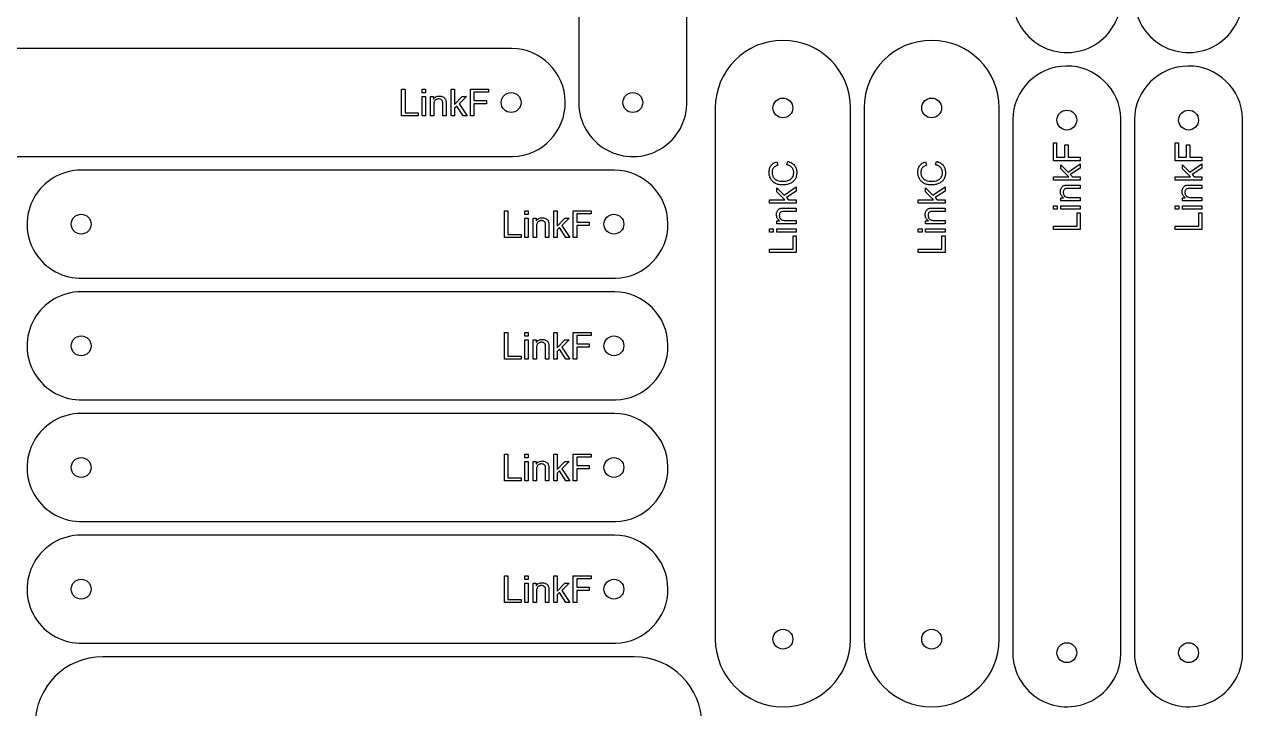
# Model space of a CAD drawing. Header units: millimetres. Extents: x 18 to 1181, y 18 to 1181.
# Drawn here: x 617 to 1157, y 319 to 623 of the extents above; entities that cross this region are included whole.
import ezdxf

# ---------------------------------------------------------------- set-up
doc = ezdxf.new("R2010")
doc.units = ezdxf.units.MM
doc.layers.add('cut', color=5, linetype='Continuous', true_color=0x0000ff)
doc.layers.add('line engraving', color=1, linetype='Continuous', true_color=0xff0000)

msp = doc.modelspace()

# ---------------------------------------------------------------- linework, layer by layer
at = {"layer": 'cut', "color": 5, "true_color": 0x0000ff}
for points in [[(1055.4, 634.2, 1.015779), (1103.39, 634.95), (1103.39, 871.33, 0.980982), (1055.4, 870.8)], [(1109.4, 634.2, 1.015779), (1157.39, 634.95), (1157.39, 871.33, 0.980982), (1109.4, 870.8)], [(862.8, 588, 1.015779), (910.79, 588.75), (910.79, 825.13, 0.980982), (862.8, 824.6)], [(596.4, 612, 1.015779), (597.15, 564.01), (833.53, 564.01, 0.980982), (833, 612)], [(983.4, 585.6, 1), (923.4, 585.6), (923.4, 349.8, 1), (983.4, 349.8)], [(1049.4, 585.6, 1), (989.4, 585.6), (989.4, 349.8, 1), (1049.4, 349.8)], [(1055.4, 343.8, 1.015779), (1103.39, 344.55), (1103.39, 580.93, 0.980982), (1055.4, 580.4)], [(1109.4, 343.8, 1.015779), (1157.39, 344.55), (1157.39, 580.93, 0.980982), (1109.4, 580.4)], [(642, 558, 1.015779), (642.75, 510.01), (879.13, 510.01, 0.980982), (878.6, 558)], [(642, 504, 1.015779), (642.75, 456.01), (879.13, 456.01, 0.980982), (878.6, 504)], [(642, 450, 1.015779), (642.75, 402.01), (879.13, 402.01, 0.980982), (878.6, 450)], [(642, 396, 1.015779), (642.75, 348.01), (879.13, 348.01, 0.980982), (878.6, 396)], [(887.4, 282, 1), (887.4, 342), (651.6, 342, 1), (651.6, 282)]]:
    msp.add_lwpolyline(points, format="xyb", close=True, dxfattribs=at)
for centre in [(832.8, 588), (886.8, 588), (953.4, 585.6), (1019.4, 585.6), (1079.4, 580.2), (1133.4, 580.2), (642, 534), (878.4, 534), (642, 480), (878.4, 480), (642, 426), (878.4, 426), (642, 372), (878.4, 372), (953.4, 349.8), (1019.4, 349.8), (1079.4, 343.8), (1133.4, 343.8)]:
    msp.add_circle(centre, 4.4, dxfattribs=at)
at = {"layer": 'line engraving', "color": 1, "true_color": 0xff0000}
for points in [[(784.21, 582.07), (784.21, 593.93), (785.77, 593.93), (785.77, 583.47), (791.62, 583.47), (791.62, 582.07), (784.21, 582.07)], [(793.31, 592.26), (793.31, 593.93), (794.76, 593.93), (794.76, 592.26), (793.31, 592.26)], [(793.31, 582.07), (793.31, 590.66), (794.76, 590.66), (794.76, 582.07), (793.31, 582.07)], [(796.98, 582.07), (796.98, 590.66), (798.29, 590.66), (798.29, 589.44), (798.54, 589.77), (798.82, 590.06), (799.12, 590.3), (799.45, 590.5), (799.8, 590.66), (800.18, 590.77), (800.59, 590.83), (801.02, 590.86), (801.4, 590.84), (801.77, 590.79), (802.12, 590.7), (802.45, 590.58), (802.76, 590.43), (803.02, 590.25), (803.24, 590.06), (803.43, 589.84), (803.58, 589.61), (803.7, 589.35), (803.8, 589.07), (803.88, 588.77), (803.91, 588.53), (803.94, 588.21), (803.96, 587.82), (803.96, 587.35), (803.96, 582.07), (802.5, 582.07), (802.5, 587.3), (802.49, 587.71), (802.46, 588.07), (802.41, 588.38), (802.33, 588.63), (802.23, 588.84), (802.1, 589.02), (801.93, 589.19), (801.73, 589.33), (801.51, 589.45), (801.26, 589.53), (801, 589.58), (800.72, 589.59), (800.49, 589.58), (800.27, 589.56), (800.05, 589.51), (799.85, 589.45), (799.65, 589.36), (799.46, 589.26), (799.28, 589.14), (799.11, 589), (798.95, 588.84), (798.82, 588.64), (798.7, 588.41), (798.6, 588.15), (798.53, 587.85), (798.48, 587.52), (798.45, 587.16), (798.44, 586.76), (798.44, 582.07), (796.98, 582.07)], [(806.2, 582.07), (806.2, 593.93), (807.66, 593.93), (807.66, 587.17), (811.1, 590.66), (812.99, 590.66), (809.7, 587.47), (813.32, 582.07), (811.52, 582.07), (808.68, 586.46), (807.66, 585.48), (807.66, 582.07), (806.2, 582.07)], [(814.74, 582.07), (814.74, 593.93), (822.74, 593.93), (822.74, 592.53), (816.31, 592.53), (816.31, 588.86), (821.88, 588.86), (821.88, 587.46), (816.31, 587.46), (816.31, 582.07), (814.74, 582.07)], [(1085.33, 562.14), (1073.47, 562.14), (1073.47, 570.14), (1074.87, 570.14), (1074.87, 563.71), (1078.54, 563.71), (1078.54, 569.28), (1079.94, 569.28), (1079.94, 563.71), (1085.33, 563.71), (1085.33, 562.14)], [(1139.33, 562.14), (1127.47, 562.14), (1127.47, 570.14), (1128.87, 570.14), (1128.87, 563.71), (1132.54, 563.71), (1132.54, 569.28), (1133.94, 569.28), (1133.94, 563.71), (1139.33, 563.71), (1139.33, 562.14)], [(955.17, 560.32), (955.57, 561.89), (956.04, 561.76), (956.48, 561.6), (956.89, 561.41), (957.27, 561.2), (957.63, 560.97), (957.95, 560.71), (958.25, 560.43), (958.52, 560.12), (958.75, 559.79), (958.96, 559.44), (959.14, 559.08), (959.28, 558.69), (959.39, 558.29), (959.47, 557.87), (959.52, 557.44), (959.53, 556.98), (959.52, 556.52), (959.48, 556.07), (959.42, 555.65), (959.34, 555.25), (959.23, 554.87), (959.09, 554.51), (958.93, 554.18), (958.75, 553.87), (958.55, 553.57), (958.32, 553.3), (958.07, 553.05), (957.8, 552.81), (957.5, 552.59), (957.19, 552.39), (956.85, 552.2), (956.49, 552.04), (956.12, 551.89), (955.74, 551.76), (955.35, 551.66), (954.96, 551.57), (954.55, 551.5), (954.15, 551.45), (953.73, 551.42), (953.31, 551.41), (952.86, 551.42), (952.41, 551.45), (951.99, 551.51), (951.58, 551.59), (951.18, 551.69), (950.8, 551.81), (950.43, 551.95), (950.08, 552.12), (949.74, 552.3), (949.43, 552.51), (949.14, 552.73), (948.87, 552.98), (948.61, 553.24), (948.38, 553.52), (948.17, 553.82), (947.98, 554.13), (947.82, 554.46), (947.67, 554.8), (947.55, 555.15), (947.45, 555.5), (947.37, 555.87), (947.31, 556.24), (947.28, 556.62), (947.27, 557.01), (947.28, 557.44), (947.32, 557.86), (947.4, 558.26), (947.49, 558.65), (947.62, 559.01), (947.78, 559.36), (947.96, 559.69), (948.17, 560), (948.41, 560.29), (948.67, 560.56), (948.96, 560.81), (949.26, 561.03), (949.59, 561.23), (949.95, 561.41), (950.32, 561.56), (950.72, 561.69), (951.09, 560.15), (950.77, 560.04), (950.48, 559.92), (950.21, 559.79), (949.97, 559.64), (949.74, 559.49), (949.54, 559.32), (949.36, 559.14), (949.2, 558.95), (949.06, 558.75), (948.94, 558.53), (948.84, 558.3), (948.76, 558.06), (948.69, 557.81), (948.65, 557.55), (948.62, 557.27), (948.61, 556.98), (948.62, 556.64), (948.65, 556.32), (948.7, 556.01), (948.77, 555.72), (948.87, 555.44), (948.98, 555.18), (949.11, 554.93), (949.27, 554.69), (949.44, 554.47), (949.62, 554.27), (949.82, 554.08), (950.03, 553.91), (950.26, 553.76), (950.5, 553.62), (950.76, 553.5), (951.03, 553.4), (951.58, 553.24), (952.15, 553.12), (952.72, 553.05), (953.3, 553.03), (954.04, 553.06), (954.72, 553.14), (955.36, 553.28), (955.94, 553.47), (956.22, 553.59), (956.47, 553.72), (956.71, 553.87), (956.93, 554.03), (957.13, 554.21), (957.32, 554.41), (957.48, 554.62), (957.63, 554.84), (957.88, 555.31), (958.05, 555.81), (958.15, 556.32), (958.19, 556.85), (958.18, 557.18), (958.14, 557.49), (958.08, 557.79), (958, 558.07), (957.89, 558.34), (957.76, 558.6), (957.61, 558.85), (957.43, 559.09), (957.23, 559.31), (957, 559.51), (956.75, 559.69), (956.48, 559.85), (956.19, 560), (955.87, 560.13), (955.53, 560.23), (955.17, 560.32)], [(1021.17, 560.32), (1021.57, 561.89), (1022.04, 561.76), (1022.48, 561.6), (1022.89, 561.41), (1023.27, 561.2), (1023.63, 560.97), (1023.95, 560.71), (1024.25, 560.43), (1024.52, 560.12), (1024.75, 559.79), (1024.96, 559.44), (1025.14, 559.08), (1025.28, 558.69), (1025.39, 558.29), (1025.47, 557.87), (1025.52, 557.44), (1025.53, 556.98), (1025.52, 556.52), (1025.48, 556.07), (1025.42, 555.65), (1025.34, 555.25), (1025.23, 554.87), (1025.09, 554.51), (1024.93, 554.18), (1024.75, 553.87), (1024.55, 553.57), (1024.32, 553.3), (1024.07, 553.05), (1023.8, 552.81), (1023.5, 552.59), (1023.19, 552.39), (1022.85, 552.2), (1022.49, 552.04), (1022.12, 551.89), (1021.74, 551.76), (1021.35, 551.66), (1020.96, 551.57), (1020.55, 551.5), (1020.15, 551.45), (1019.73, 551.42), (1019.31, 551.41), (1018.86, 551.42), (1018.41, 551.45), (1017.99, 551.51), (1017.58, 551.59), (1017.18, 551.69), (1016.8, 551.81), (1016.43, 551.95), (1016.08, 552.12), (1015.74, 552.3), (1015.43, 552.51), (1015.14, 552.73), (1014.87, 552.98), (1014.61, 553.24), (1014.38, 553.52), (1014.17, 553.82), (1013.98, 554.13), (1013.82, 554.46), (1013.67, 554.8), (1013.55, 555.15), (1013.45, 555.5), (1013.37, 555.87), (1013.31, 556.24), (1013.28, 556.62), (1013.27, 557.01), (1013.28, 557.44), (1013.32, 557.86), (1013.4, 558.26), (1013.49, 558.65), (1013.62, 559.01), (1013.78, 559.36), (1013.96, 559.69), (1014.17, 560), (1014.41, 560.29), (1014.67, 560.56), (1014.96, 560.81), (1015.26, 561.03), (1015.59, 561.23), (1015.95, 561.41), (1016.32, 561.56), (1016.72, 561.69), (1017.09, 560.15), (1016.77, 560.04), (1016.48, 559.92), (1016.21, 559.79), (1015.97, 559.64), (1015.74, 559.49), (1015.54, 559.32), (1015.36, 559.14), (1015.2, 558.95), (1015.06, 558.75), (1014.94, 558.53), (1014.84, 558.3), (1014.76, 558.06), (1014.69, 557.81), (1014.65, 557.55), (1014.62, 557.27), (1014.61, 556.98), (1014.62, 556.64), (1014.65, 556.32), (1014.7, 556.01), (1014.77, 555.72), (1014.87, 555.44), (1014.98, 555.18), (1015.11, 554.93), (1015.27, 554.69), (1015.44, 554.47), (1015.62, 554.27), (1015.82, 554.08), (1016.03, 553.91), (1016.26, 553.76), (1016.5, 553.62), (1016.76, 553.5), (1017.03, 553.4), (1017.58, 553.24), (1018.15, 553.12), (1018.72, 553.05), (1019.3, 553.03), (1020.04, 553.06), (1020.72, 553.14), (1021.36, 553.28), (1021.94, 553.47), (1022.22, 553.59), (1022.47, 553.72), (1022.71, 553.87), (1022.93, 554.03), (1023.13, 554.21), (1023.32, 554.41), (1023.48, 554.62), (1023.63, 554.84), (1023.88, 555.31), (1024.05, 555.81), (1024.15, 556.32), (1024.19, 556.85), (1024.18, 557.18), (1024.14, 557.49), (1024.08, 557.79), (1024, 558.07), (1023.89, 558.34), (1023.76, 558.6), (1023.61, 558.85), (1023.43, 559.09), (1023.23, 559.31), (1023, 559.51), (1022.75, 559.69), (1022.48, 559.85), (1022.19, 560), (1021.87, 560.13), (1021.53, 560.23), (1021.17, 560.32)], [(1085.33, 553.6), (1073.47, 553.6), (1073.47, 555.06), (1080.23, 555.06), (1076.74, 558.5), (1076.74, 560.39), (1079.93, 557.1), (1085.33, 560.72), (1085.33, 558.92), (1080.94, 556.08), (1081.92, 555.06), (1085.33, 555.06), (1085.33, 553.6)], [(1139.33, 553.6), (1127.47, 553.6), (1127.47, 555.06), (1134.23, 555.06), (1130.74, 558.5), (1130.74, 560.39), (1133.93, 557.1), (1139.33, 560.72), (1139.33, 558.92), (1134.94, 556.08), (1135.92, 555.06), (1139.33, 555.06), (1139.33, 553.6)], [(959.33, 543.4), (947.47, 543.4), (947.47, 544.86), (954.23, 544.86), (950.74, 548.3), (950.74, 550.19), (953.93, 546.9), (959.33, 550.52), (959.33, 548.72), (954.94, 545.88), (955.92, 544.86), (959.33, 544.86), (959.33, 543.4)], [(1025.33, 543.4), (1013.47, 543.4), (1013.47, 544.86), (1020.23, 544.86), (1016.74, 548.3), (1016.74, 550.19), (1019.93, 546.9), (1025.33, 550.52), (1025.33, 548.72), (1020.94, 545.88), (1021.92, 544.86), (1025.33, 544.86), (1025.33, 543.4)], [(1085.33, 544.38), (1076.74, 544.38), (1076.74, 545.69), (1077.96, 545.69), (1077.63, 545.94), (1077.34, 546.22), (1077.1, 546.52), (1076.9, 546.85), (1076.74, 547.2), (1076.63, 547.58), (1076.57, 547.99), (1076.54, 548.42), (1076.56, 548.8), (1076.61, 549.17), (1076.7, 549.52), (1076.82, 549.85), (1076.97, 550.16), (1077.15, 550.42), (1077.34, 550.64), (1077.56, 550.83), (1077.79, 550.98), (1078.05, 551.1), (1078.33, 551.2), (1078.63, 551.28), (1078.87, 551.31), (1079.19, 551.34), (1079.58, 551.36), (1080.05, 551.36), (1085.33, 551.36), (1085.33, 549.9), (1080.1, 549.9), (1079.69, 549.89), (1079.33, 549.86), (1079.02, 549.81), (1078.77, 549.73), (1078.56, 549.63), (1078.38, 549.5), (1078.21, 549.33), (1078.07, 549.13), (1077.95, 548.91), (1077.87, 548.66), (1077.82, 548.4), (1077.81, 548.12), (1077.82, 547.89), (1077.84, 547.67), (1077.89, 547.45), (1077.95, 547.25), (1078.04, 547.05), (1078.14, 546.86), (1078.26, 546.68), (1078.4, 546.51), (1078.56, 546.35), (1078.76, 546.22), (1078.99, 546.1), (1079.25, 546), (1079.55, 545.93), (1079.88, 545.88), (1080.24, 545.85), (1080.64, 545.84), (1085.33, 545.84), (1085.33, 544.38)], [(1139.33, 544.38), (1130.74, 544.38), (1130.74, 545.69), (1131.96, 545.69), (1131.63, 545.94), (1131.34, 546.22), (1131.1, 546.52), (1130.9, 546.85), (1130.74, 547.2), (1130.63, 547.58), (1130.57, 547.99), (1130.54, 548.42), (1130.56, 548.8), (1130.61, 549.17), (1130.7, 549.52), (1130.82, 549.85), (1130.97, 550.16), (1131.15, 550.42), (1131.34, 550.64), (1131.56, 550.83), (1131.79, 550.98), (1132.05, 551.1), (1132.33, 551.2), (1132.63, 551.28), (1132.87, 551.31), (1133.19, 551.34), (1133.58, 551.36), (1134.05, 551.36), (1139.33, 551.36), (1139.33, 549.9), (1134.1, 549.9), (1133.69, 549.89), (1133.33, 549.86), (1133.02, 549.81), (1132.77, 549.73), (1132.56, 549.63), (1132.38, 549.5), (1132.21, 549.33), (1132.07, 549.13), (1131.95, 548.91), (1131.87, 548.66), (1131.82, 548.4), (1131.81, 548.12), (1131.82, 547.89), (1131.84, 547.67), (1131.89, 547.45), (1131.95, 547.25), (1132.04, 547.05), (1132.14, 546.86), (1132.26, 546.68), (1132.4, 546.51), (1132.56, 546.35), (1132.76, 546.22), (1132.99, 546.1), (1133.25, 546), (1133.55, 545.93), (1133.88, 545.88), (1134.24, 545.85), (1134.64, 545.84), (1139.33, 545.84), (1139.33, 544.38)], [(959.33, 534.18), (950.74, 534.18), (950.74, 535.49), (951.96, 535.49), (951.63, 535.74), (951.34, 536.02), (951.1, 536.32), (950.9, 536.65), (950.74, 537), (950.63, 537.38), (950.57, 537.79), (950.54, 538.22), (950.56, 538.6), (950.61, 538.97), (950.7, 539.32), (950.82, 539.65), (950.97, 539.96), (951.15, 540.22), (951.34, 540.44), (951.56, 540.63), (951.79, 540.78), (952.05, 540.9), (952.33, 541), (952.63, 541.08), (952.87, 541.12), (953.19, 541.14), (953.58, 541.16), (954.05, 541.16), (959.33, 541.16), (959.33, 539.7), (954.1, 539.7), (953.69, 539.69), (953.33, 539.66), (953.02, 539.61), (952.77, 539.53), (952.56, 539.43), (952.38, 539.3), (952.21, 539.13), (952.07, 538.93), (951.95, 538.71), (951.87, 538.46), (951.82, 538.2), (951.81, 537.92), (951.82, 537.69), (951.84, 537.47), (951.89, 537.25), (951.95, 537.05), (952.04, 536.85), (952.14, 536.66), (952.26, 536.48), (952.4, 536.31), (952.56, 536.15), (952.76, 536.02), (952.99, 535.9), (953.25, 535.8), (953.55, 535.73), (953.88, 535.68), (954.24, 535.65), (954.64, 535.64), (959.33, 535.64), (959.33, 534.18)], [(1025.33, 534.18), (1016.74, 534.18), (1016.74, 535.49), (1017.96, 535.49), (1017.63, 535.74), (1017.34, 536.02), (1017.1, 536.32), (1016.9, 536.65), (1016.74, 537), (1016.63, 537.38), (1016.57, 537.79), (1016.54, 538.22), (1016.56, 538.6), (1016.61, 538.97), (1016.7, 539.32), (1016.82, 539.65), (1016.97, 539.96), (1017.15, 540.22), (1017.34, 540.44), (1017.56, 540.63), (1017.79, 540.78), (1018.05, 540.9), (1018.33, 541), (1018.63, 541.08), (1018.87, 541.12), (1019.19, 541.14), (1019.58, 541.16), (1020.05, 541.16), (1025.33, 541.16), (1025.33, 539.7), (1020.1, 539.7), (1019.69, 539.69), (1019.33, 539.66), (1019.02, 539.61), (1018.77, 539.53), (1018.56, 539.43), (1018.38, 539.3), (1018.21, 539.13), (1018.07, 538.93), (1017.95, 538.71), (1017.87, 538.46), (1017.82, 538.2), (1017.81, 537.92), (1017.82, 537.69), (1017.84, 537.47), (1017.89, 537.25), (1017.95, 537.05), (1018.04, 536.85), (1018.14, 536.66), (1018.26, 536.48), (1018.4, 536.31), (1018.56, 536.15), (1018.76, 536.02), (1018.99, 535.9), (1019.25, 535.8), (1019.55, 535.73), (1019.88, 535.68), (1020.24, 535.65), (1020.64, 535.64), (1025.33, 535.64), (1025.33, 534.18)], [(1075.14, 540.71), (1073.47, 540.71), (1073.47, 542.16), (1075.14, 542.16), (1075.14, 540.71)], [(1085.33, 540.71), (1076.74, 540.71), (1076.74, 542.16), (1085.33, 542.16), (1085.33, 540.71)], [(1129.14, 540.71), (1127.47, 540.71), (1127.47, 542.16), (1129.14, 542.16), (1129.14, 540.71)], [(1139.33, 540.71), (1130.74, 540.71), (1130.74, 542.16), (1139.33, 542.16), (1139.33, 540.71)], [(829.81, 528.07), (829.81, 539.93), (831.38, 539.93), (831.38, 529.47), (837.22, 529.47), (837.22, 528.07), (829.81, 528.07)], [(838.91, 538.26), (838.91, 539.93), (840.36, 539.93), (840.36, 538.26), (838.91, 538.26)], [(838.91, 528.07), (838.91, 536.66), (840.36, 536.66), (840.36, 528.07), (838.91, 528.07)], [(842.58, 528.07), (842.58, 536.66), (843.89, 536.66), (843.89, 535.44), (844.14, 535.77), (844.42, 536.06), (844.72, 536.3), (845.05, 536.5), (845.4, 536.66), (845.78, 536.77), (846.19, 536.83), (846.62, 536.86), (847, 536.84), (847.37, 536.79), (847.72, 536.7), (848.05, 536.58), (848.36, 536.43), (848.62, 536.25), (848.84, 536.06), (849.03, 535.84), (849.18, 535.61), (849.3, 535.35), (849.4, 535.07), (849.48, 534.77), (849.52, 534.53), (849.54, 534.21), (849.56, 533.82), (849.56, 533.35), (849.56, 528.07), (848.1, 528.07), (848.1, 533.3), (848.09, 533.71), (848.06, 534.07), (848.01, 534.38), (847.93, 534.63), (847.83, 534.84), (847.7, 535.02), (847.53, 535.19), (847.33, 535.33), (847.11, 535.45), (846.86, 535.53), (846.6, 535.58), (846.32, 535.59), (846.09, 535.58), (845.87, 535.56), (845.65, 535.51), (845.45, 535.45), (845.25, 535.36), (845.06, 535.26), (844.88, 535.14), (844.71, 535), (844.55, 534.84), (844.42, 534.64), (844.3, 534.41), (844.2, 534.15), (844.13, 533.85), (844.08, 533.52), (844.05, 533.16), (844.04, 532.76), (844.04, 528.07), (842.58, 528.07)], [(851.8, 528.07), (851.8, 539.93), (853.26, 539.93), (853.26, 533.17), (856.7, 536.66), (858.59, 536.66), (855.3, 533.47), (858.92, 528.07), (857.12, 528.07), (854.28, 532.46), (853.26, 531.48), (853.26, 528.07), (851.8, 528.07)], [(860.34, 528.07), (860.34, 539.93), (868.34, 539.93), (868.34, 538.53), (861.91, 538.53), (861.91, 534.86), (867.48, 534.86), (867.48, 533.46), (861.91, 533.46), (861.91, 528.07), (860.34, 528.07)], [(1085.33, 531.61), (1073.47, 531.61), (1073.47, 533.17), (1083.93, 533.17), (1083.93, 539.02), (1085.33, 539.02), (1085.33, 531.61)], [(1139.33, 531.61), (1127.47, 531.61), (1127.47, 533.17), (1137.93, 533.17), (1137.93, 539.02), (1139.33, 539.02), (1139.33, 531.61)], [(949.14, 530.51), (947.47, 530.51), (947.47, 531.96), (949.14, 531.96), (949.14, 530.51)], [(959.33, 530.51), (950.74, 530.51), (950.74, 531.96), (959.33, 531.96), (959.33, 530.51)], [(1015.14, 530.51), (1013.47, 530.51), (1013.47, 531.96), (1015.14, 531.96), (1015.14, 530.51)], [(1025.33, 530.51), (1016.74, 530.51), (1016.74, 531.96), (1025.33, 531.96), (1025.33, 530.51)], [(959.33, 521.41), (947.47, 521.41), (947.47, 522.98), (957.93, 522.98), (957.93, 528.82), (959.33, 528.82), (959.33, 521.41)], [(1025.33, 521.41), (1013.47, 521.41), (1013.47, 522.98), (1023.93, 522.98), (1023.93, 528.82), (1025.33, 528.82), (1025.33, 521.41)], [(829.81, 474.07), (829.81, 485.93), (831.38, 485.93), (831.38, 475.47), (837.22, 475.47), (837.22, 474.07), (829.81, 474.07)], [(838.91, 484.26), (838.91, 485.93), (840.36, 485.93), (840.36, 484.26), (838.91, 484.26)], [(838.91, 474.07), (838.91, 482.66), (840.36, 482.66), (840.36, 474.07), (838.91, 474.07)], [(842.58, 474.07), (842.58, 482.66), (843.89, 482.66), (843.89, 481.44), (844.14, 481.77), (844.42, 482.06), (844.72, 482.3), (845.05, 482.5), (845.4, 482.66), (845.78, 482.77), (846.19, 482.83), (846.62, 482.86), (847, 482.84), (847.37, 482.79), (847.72, 482.7), (848.05, 482.58), (848.36, 482.43), (848.62, 482.25), (848.84, 482.06), (849.03, 481.84), (849.18, 481.61), (849.3, 481.35), (849.4, 481.07), (849.48, 480.77), (849.52, 480.53), (849.54, 480.21), (849.56, 479.82), (849.56, 479.35), (849.56, 474.07), (848.1, 474.07), (848.1, 479.3), (848.09, 479.71), (848.06, 480.07), (848.01, 480.38), (847.93, 480.63), (847.83, 480.84), (847.7, 481.02), (847.53, 481.19), (847.33, 481.33), (847.11, 481.45), (846.86, 481.53), (846.6, 481.58), (846.32, 481.59), (846.09, 481.58), (845.87, 481.56), (845.65, 481.51), (845.45, 481.45), (845.25, 481.36), (845.06, 481.26), (844.88, 481.14), (844.71, 481), (844.55, 480.84), (844.42, 480.64), (844.3, 480.41), (844.2, 480.15), (844.13, 479.85), (844.08, 479.52), (844.05, 479.16), (844.04, 478.76), (844.04, 474.07), (842.58, 474.07)], [(851.8, 474.07), (851.8, 485.93), (853.26, 485.93), (853.26, 479.17), (856.7, 482.66), (858.59, 482.66), (855.3, 479.47), (858.92, 474.07), (857.12, 474.07), (854.28, 478.46), (853.26, 477.48), (853.26, 474.07), (851.8, 474.07)], [(860.34, 474.07), (860.34, 485.93), (868.34, 485.93), (868.34, 484.53), (861.91, 484.53), (861.91, 480.86), (867.48, 480.86), (867.48, 479.46), (861.91, 479.46), (861.91, 474.07), (860.34, 474.07)], [(829.81, 420.07), (829.81, 431.93), (831.38, 431.93), (831.38, 421.47), (837.22, 421.47), (837.22, 420.07), (829.81, 420.07)], [(838.91, 430.26), (838.91, 431.93), (840.36, 431.93), (840.36, 430.26), (838.91, 430.26)], [(838.91, 420.07), (838.91, 428.66), (840.36, 428.66), (840.36, 420.07), (838.91, 420.07)], [(842.58, 420.07), (842.58, 428.66), (843.89, 428.66), (843.89, 427.44), (844.14, 427.77), (844.42, 428.06), (844.72, 428.3), (845.05, 428.5), (845.4, 428.66), (845.78, 428.77), (846.19, 428.83), (846.62, 428.86), (847, 428.84), (847.37, 428.79), (847.72, 428.7), (848.05, 428.58), (848.36, 428.43), (848.62, 428.25), (848.84, 428.06), (849.03, 427.84), (849.18, 427.61), (849.3, 427.35), (849.4, 427.07), (849.48, 426.77), (849.52, 426.53), (849.54, 426.21), (849.56, 425.82), (849.56, 425.35), (849.56, 420.07), (848.1, 420.07), (848.1, 425.3), (848.09, 425.71), (848.06, 426.07), (848.01, 426.38), (847.93, 426.63), (847.83, 426.84), (847.7, 427.02), (847.53, 427.19), (847.33, 427.33), (847.11, 427.45), (846.86, 427.53), (846.6, 427.58), (846.32, 427.59), (846.09, 427.58), (845.87, 427.56), (845.65, 427.51), (845.45, 427.45), (845.25, 427.36), (845.06, 427.26), (844.88, 427.14), (844.71, 427), (844.55, 426.84), (844.42, 426.64), (844.3, 426.41), (844.2, 426.15), (844.13, 425.85), (844.08, 425.52), (844.05, 425.16), (844.04, 424.76), (844.04, 420.07), (842.58, 420.07)], [(851.8, 420.07), (851.8, 431.93), (853.26, 431.93), (853.26, 425.17), (856.7, 428.66), (858.59, 428.66), (855.3, 425.47), (858.92, 420.07), (857.12, 420.07), (854.28, 424.46), (853.26, 423.48), (853.26, 420.07), (851.8, 420.07)], [(860.34, 420.07), (860.34, 431.93), (868.34, 431.93), (868.34, 430.53), (861.91, 430.53), (861.91, 426.86), (867.48, 426.86), (867.48, 425.46), (861.91, 425.46), (861.91, 420.07), (860.34, 420.07)], [(829.81, 366.07), (829.81, 377.93), (831.38, 377.93), (831.38, 367.47), (837.22, 367.47), (837.22, 366.07), (829.81, 366.07)], [(838.91, 376.26), (838.91, 377.93), (840.36, 377.93), (840.36, 376.26), (838.91, 376.26)], [(838.91, 366.07), (838.91, 374.66), (840.36, 374.66), (840.36, 366.07), (838.91, 366.07)], [(842.58, 366.07), (842.58, 374.66), (843.89, 374.66), (843.89, 373.44), (844.14, 373.77), (844.42, 374.06), (844.72, 374.3), (845.05, 374.5), (845.4, 374.66), (845.78, 374.77), (846.19, 374.83), (846.62, 374.86), (847, 374.84), (847.37, 374.79), (847.72, 374.7), (848.05, 374.58), (848.36, 374.43), (848.62, 374.25), (848.84, 374.06), (849.03, 373.84), (849.18, 373.61), (849.3, 373.35), (849.4, 373.07), (849.48, 372.77), (849.52, 372.53), (849.54, 372.21), (849.56, 371.82), (849.56, 371.35), (849.56, 366.07), (848.1, 366.07), (848.1, 371.3), (848.09, 371.71), (848.06, 372.07), (848.01, 372.38), (847.93, 372.63), (847.83, 372.84), (847.7, 373.02), (847.53, 373.19), (847.33, 373.33), (847.11, 373.45), (846.86, 373.53), (846.6, 373.58), (846.32, 373.59), (846.09, 373.58), (845.87, 373.56), (845.65, 373.51), (845.45, 373.45), (845.25, 373.36), (845.06, 373.26), (844.88, 373.14), (844.71, 373), (844.55, 372.84), (844.42, 372.64), (844.3, 372.41), (844.2, 372.15), (844.13, 371.85), (844.08, 371.52), (844.05, 371.16), (844.04, 370.76), (844.04, 366.07), (842.58, 366.07)], [(851.8, 366.07), (851.8, 377.93), (853.26, 377.93), (853.26, 371.17), (856.7, 374.66), (858.59, 374.66), (855.3, 371.47), (858.92, 366.07), (857.12, 366.07), (854.28, 370.46), (853.26, 369.48), (853.26, 366.07), (851.8, 366.07)], [(860.34, 366.07), (860.34, 377.93), (868.34, 377.93), (868.34, 376.53), (861.91, 376.53), (861.91, 372.86), (867.48, 372.86), (867.48, 371.46), (861.91, 371.46), (861.91, 366.07), (860.34, 366.07)]]:
    msp.add_lwpolyline(points, dxfattribs=at)

doc.saveas('drawing.dxf')
